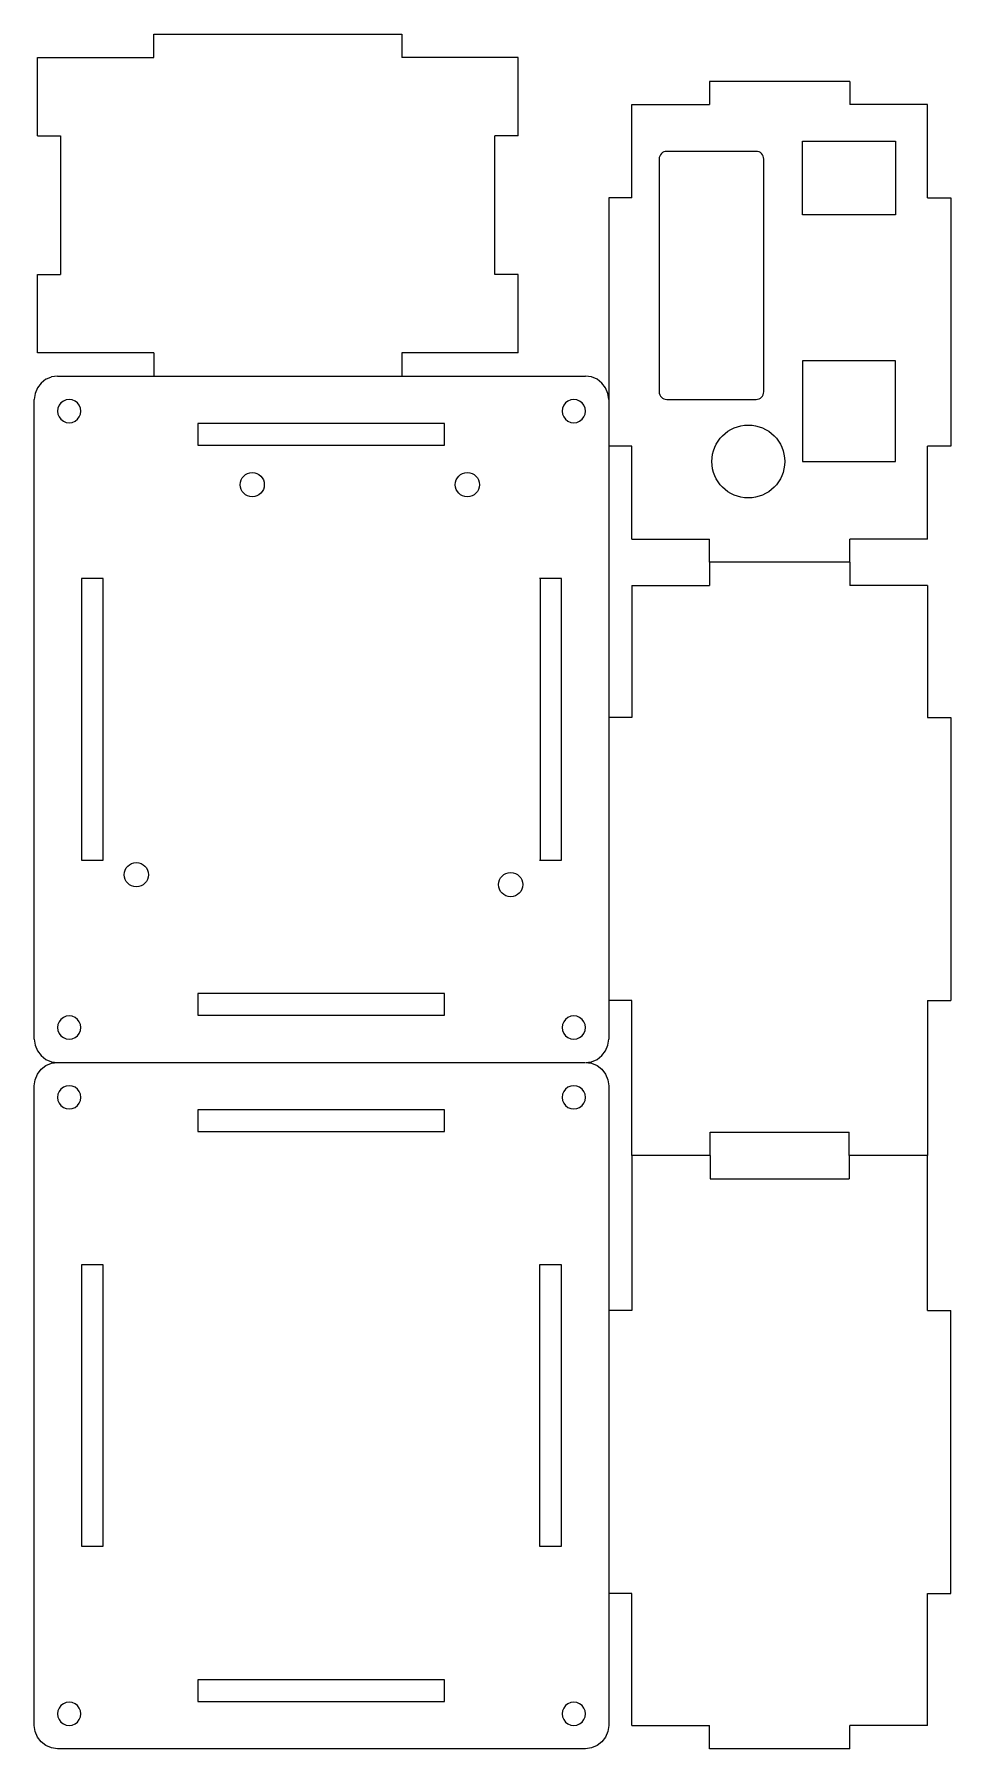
# Model space of a CAD drawing. Header units: millimetres. Extents: x 0 to 118, y 0 to 221.
import ezdxf

# ---------------------------------------------------------------- set-up
doc = ezdxf.new("R2010")
doc.units = ezdxf.units.MM
doc.layers.add('Interior', color=1, linetype='CONTINUOUS', lineweight=0)
doc.layers.add('Perimeter', color=3, linetype='CONTINUOUS')

msp = doc.modelspace()

# ---------------------------------------------------------------- linework, layer by layer
at = {"layer": 'Interior'}
for p, q in [((93.06, 206), (81.56, 206)), ((99.06, 207.3), (111.06, 207.3)), ((99.06, 197.8), (99.06, 207.3)), ((111.06, 207.3), (111.06, 197.8)), ((80.56, 205), (80.56, 175)), ((94.06, 175), (94.06, 205)), ((111.06, 197.8), (99.06, 197.8)), ((111.06, 179), (99.06, 179)), ((99.06, 179), (99.06, 166)), ((111.06, 166), (111.06, 179)), ((3.05, 172.89), (3, 172.5)), ((3, 172.5), (3.05, 172.11)), ((3.2, 173.25), (3.05, 172.89)), ((3.44, 173.56), (3.2, 173.25)), ((3.75, 173.8), (3.44, 173.56)), ((4.11, 173.95), (3.75, 173.8)), ((4.5, 174), (4.11, 173.95)), ((4.89, 173.95), (4.5, 174)), ((5.25, 173.8), (4.89, 173.95)), ((5.56, 173.56), (5.25, 173.8)), ((5.8, 173.25), (5.56, 173.56)), ((5.95, 172.89), (5.8, 173.25)), ((6, 172.5), (5.95, 172.89)), ((5.95, 172.11), (6, 172.5)), ((68.11, 172.89), (68.06, 172.5)), ((68.06, 172.5), (68.11, 172.11)), ((68.26, 173.25), (68.11, 172.89)), ((68.5, 173.56), (68.26, 173.25)), ((68.81, 173.8), (68.5, 173.56)), ((69.18, 173.95), (68.81, 173.8)), ((69.56, 174), (69.18, 173.95)), ((69.95, 173.95), (69.56, 174)), ((70.31, 173.8), (69.95, 173.95)), ((70.62, 173.56), (70.31, 173.8)), ((70.86, 173.25), (70.62, 173.56)), ((71.01, 172.89), (70.86, 173.25)), ((71.06, 172.5), (71.01, 172.89)), ((71.01, 172.11), (71.06, 172.5)), ((81.56, 174), (93.06, 174)), ((3.05, 172.11), (3.2, 171.75)), ((3.2, 171.75), (3.44, 171.44)), ((3.44, 171.44), (3.75, 171.2)), ((3.75, 171.2), (4.11, 171.05)), ((4.11, 171.05), (4.5, 171)), ((4.5, 171), (4.89, 171.05)), ((4.89, 171.05), (5.25, 171.2)), ((5.25, 171.2), (5.56, 171.44)), ((5.56, 171.44), (5.8, 171.75)), ((5.8, 171.75), (5.95, 172.11)), ((52.9, 170.9), (21.1, 170.9)), ((21.1, 170.9), (21.1, 168.1)), ((52.9, 168.1), (52.9, 170.9)), ((68.11, 172.11), (68.26, 171.75)), ((68.26, 171.75), (68.5, 171.44)), ((68.5, 171.44), (68.81, 171.2)), ((68.81, 171.2), (69.18, 171.05)), ((69.18, 171.05), (69.56, 171)), ((69.56, 171), (69.95, 171.05)), ((69.95, 171.05), (70.31, 171.2)), ((70.31, 171.2), (70.62, 171.44)), ((70.62, 171.44), (70.86, 171.75)), ((70.86, 171.75), (71.01, 172.11)), ((21.1, 168.1), (52.9, 168.1)), ((99.06, 166), (111.06, 166)), ((8.9, 150.9), (6.1, 150.9)), ((6.1, 150.9), (6.1, 114.6)), ((8.9, 114.6), (8.9, 150.9)), ((67.96, 150.9), (65.16, 150.9)), ((65.24, 150.9), (65.24, 114.6)), ((67.96, 114.6), (67.96, 150.9)), ((6.1, 114.6), (8.9, 114.6)), ((65.16, 114.6), (67.96, 114.6)), ((52.9, 97.4), (21.1, 97.4)), ((21.1, 97.4), (21.1, 94.6)), ((52.9, 94.6), (52.9, 97.4)), ((3.05, 93.39), (3, 93)), ((3, 93), (3.05, 92.61)), ((3.2, 93.75), (3.05, 93.39)), ((3.44, 94.06), (3.2, 93.75)), ((3.75, 94.3), (3.44, 94.06)), ((4.11, 94.45), (3.75, 94.3)), ((4.5, 94.5), (4.11, 94.45)), ((4.89, 94.45), (4.5, 94.5)), ((5.25, 94.3), (4.89, 94.45)), ((5.56, 94.06), (5.25, 94.3)), ((5.8, 93.75), (5.56, 94.06)), ((5.95, 93.39), (5.8, 93.75)), ((6, 93), (5.95, 93.39)), ((5.95, 92.61), (6, 93)), ((21.1, 94.6), (52.9, 94.6)), ((68.11, 93.39), (68.06, 93)), ((68.06, 93), (68.11, 92.61)), ((68.26, 93.75), (68.11, 93.39)), ((68.5, 94.06), (68.26, 93.75)), ((68.81, 94.3), (68.5, 94.06)), ((69.18, 94.45), (68.81, 94.3)), ((69.56, 94.5), (69.18, 94.45)), ((69.95, 94.45), (69.56, 94.5)), ((70.31, 94.3), (69.95, 94.45)), ((70.62, 94.06), (70.31, 94.3)), ((70.86, 93.75), (70.62, 94.06)), ((71.01, 93.39), (70.86, 93.75)), ((71.06, 93), (71.01, 93.39)), ((71.01, 92.61), (71.06, 93)), ((3.05, 92.61), (3.2, 92.25)), ((3.2, 92.25), (3.44, 91.94)), ((3.44, 91.94), (3.75, 91.7)), ((3.75, 91.7), (4.11, 91.55)), ((4.11, 91.55), (4.5, 91.5)), ((4.5, 91.5), (4.89, 91.55)), ((4.89, 91.55), (5.25, 91.7)), ((5.25, 91.7), (5.56, 91.94)), ((5.56, 91.94), (5.8, 92.25)), ((5.8, 92.25), (5.95, 92.61)), ((68.11, 92.61), (68.26, 92.25)), ((68.26, 92.25), (68.5, 91.94)), ((68.5, 91.94), (68.81, 91.7)), ((68.81, 91.7), (69.18, 91.55)), ((69.18, 91.55), (69.56, 91.5)), ((69.56, 91.5), (69.95, 91.55)), ((69.95, 91.55), (70.31, 91.7)), ((70.31, 91.7), (70.62, 91.94)), ((70.62, 91.94), (70.86, 92.25)), ((70.86, 92.25), (71.01, 92.61)), ((3.05, 84.39), (3, 84)), ((3.2, 84.75), (3.05, 84.39)), ((3.44, 85.06), (3.2, 84.75)), ((3.75, 85.3), (3.44, 85.06)), ((4.11, 85.45), (3.75, 85.3)), ((4.5, 85.5), (4.11, 85.45)), ((4.89, 85.45), (4.5, 85.5)), ((5.25, 85.3), (4.89, 85.45)), ((5.56, 85.06), (5.25, 85.3)), ((5.8, 84.75), (5.56, 85.06)), ((5.95, 84.39), (5.8, 84.75)), ((6, 84), (5.95, 84.39)), ((68.11, 84.39), (68.06, 84)), ((68.26, 84.75), (68.11, 84.39)), ((68.5, 85.06), (68.26, 84.75)), ((68.81, 85.3), (68.5, 85.06)), ((69.18, 85.45), (68.81, 85.3)), ((69.56, 85.5), (69.18, 85.45)), ((69.95, 85.45), (69.56, 85.5)), ((70.31, 85.3), (69.95, 85.45)), ((70.62, 85.06), (70.31, 85.3)), ((70.86, 84.75), (70.62, 85.06)), ((71.01, 84.39), (70.86, 84.75)), ((71.06, 84), (71.01, 84.39)), ((3, 84), (3.05, 83.61)), ((3.05, 83.61), (3.2, 83.25)), ((3.2, 83.25), (3.44, 82.94)), ((3.44, 82.94), (3.75, 82.7)), ((3.75, 82.7), (4.11, 82.55)), ((4.11, 82.55), (4.5, 82.5)), ((4.5, 82.5), (4.89, 82.55)), ((4.89, 82.55), (5.25, 82.7)), ((5.25, 82.7), (5.56, 82.94)), ((5.56, 82.94), (5.8, 83.25)), ((5.8, 83.25), (5.95, 83.61)), ((5.95, 83.61), (6, 84)), ((21.1, 82.4), (21.1, 79.6)), ((52.9, 82.4), (21.1, 82.4)), ((52.9, 79.6), (52.9, 82.4)), ((68.06, 84), (68.11, 83.61)), ((68.11, 83.61), (68.26, 83.25)), ((68.26, 83.25), (68.5, 82.94)), ((68.5, 82.94), (68.81, 82.7)), ((68.81, 82.7), (69.18, 82.55)), ((69.18, 82.55), (69.56, 82.5)), ((69.56, 82.5), (69.95, 82.55)), ((69.95, 82.55), (70.31, 82.7)), ((70.31, 82.7), (70.62, 82.94)), ((70.62, 82.94), (70.86, 83.25)), ((70.86, 83.25), (71.01, 83.61)), ((71.01, 83.61), (71.06, 84)), ((21.1, 79.6), (52.9, 79.6)), ((8.9, 62.4), (6.1, 62.4)), ((6.1, 62.4), (6.1, 26.1)), ((8.9, 26.1), (8.9, 62.4)), ((67.96, 62.4), (65.16, 62.4)), ((65.16, 62.4), (65.16, 26.1)), ((67.96, 26.1), (67.96, 62.4)), ((6.1, 26.1), (8.9, 26.1)), ((65.16, 26.1), (67.96, 26.1)), ((52.9, 8.9), (21.1, 8.9)), ((21.1, 8.9), (21.1, 6.1)), ((52.9, 6.1), (52.9, 8.9)), ((3.05, 4.89), (3, 4.5)), ((3, 4.5), (3.05, 4.11)), ((3.2, 5.25), (3.05, 4.89)), ((3.44, 5.56), (3.2, 5.25)), ((3.75, 5.8), (3.44, 5.56)), ((4.11, 5.95), (3.75, 5.8)), ((4.5, 6), (4.11, 5.95)), ((4.89, 5.95), (4.5, 6)), ((5.25, 5.8), (4.89, 5.95)), ((5.56, 5.56), (5.25, 5.8)), ((5.8, 5.25), (5.56, 5.56)), ((5.95, 4.89), (5.8, 5.25)), ((6, 4.5), (5.95, 4.89)), ((5.95, 4.11), (6, 4.5)), ((21.1, 6.1), (52.9, 6.1)), ((68.11, 4.89), (68.06, 4.5)), ((68.06, 4.5), (68.11, 4.11)), ((68.26, 5.25), (68.11, 4.89)), ((68.5, 5.56), (68.26, 5.25)), ((68.81, 5.8), (68.5, 5.56)), ((69.18, 5.95), (68.81, 5.8)), ((69.56, 6), (69.18, 5.95)), ((69.95, 5.95), (69.56, 6)), ((70.31, 5.8), (69.95, 5.95)), ((70.62, 5.56), (70.31, 5.8)), ((70.86, 5.25), (70.62, 5.56)), ((71.01, 4.89), (70.86, 5.25)), ((71.06, 4.5), (71.01, 4.89)), ((71.01, 4.11), (71.06, 4.5)), ((3.05, 4.11), (3.2, 3.75)), ((3.2, 3.75), (3.44, 3.44)), ((3.44, 3.44), (3.75, 3.2)), ((3.75, 3.2), (4.11, 3.05)), ((4.11, 3.05), (4.5, 3)), ((4.5, 3), (4.89, 3.05)), ((4.89, 3.05), (5.25, 3.2)), ((5.25, 3.2), (5.56, 3.44)), ((5.56, 3.44), (5.8, 3.75)), ((5.8, 3.75), (5.95, 4.11)), ((68.11, 4.11), (68.26, 3.75)), ((68.26, 3.75), (68.5, 3.44)), ((68.5, 3.44), (68.81, 3.2)), ((68.81, 3.2), (69.18, 3.05)), ((69.18, 3.05), (69.56, 3)), ((69.56, 3), (69.95, 3.05)), ((69.95, 3.05), (70.31, 3.2)), ((70.31, 3.2), (70.62, 3.44)), ((70.62, 3.44), (70.86, 3.75)), ((70.86, 3.75), (71.01, 4.11))]:
    msp.add_line(p, q, dxfattribs=at)
for centre, radius in [((92.06, 166), 4.7), ((28.1, 163.01), 1.56), ((55.84, 163.01), 1.56), ((13.16, 112.71), 1.56), ((61.42, 111.44), 1.56)]:
    msp.add_circle(centre, radius, dxfattribs=at)
for centre, start, end in [((81.56, 205), 90, 180), ((93.06, 205), 0, 90), ((81.56, 175), 180, 270), ((93.06, 175), 270, 0)]:
    msp.add_arc(centre, 1, start, end, dxfattribs=at)
at = {"layer": 'Perimeter'}
for p, q in [((15.4, 218.1), (15.4, 221.1)), ((15.4, 221.1), (47.4, 221.1)), ((47.4, 221.1), (47.4, 218.1)), ((0.4, 208), (0.4, 218.1)), ((0.4, 218.1), (15.4, 218.1)), ((62.4, 218.1), (47.4, 218.1)), ((62.4, 208), (62.4, 218.1)), ((105.16, 215), (87.06, 215)), ((87.06, 215), (87.06, 212.06)), ((105.16, 215), (105.16, 212.06)), ((77.06, 200), (77.06, 212.06)), ((77.06, 212.06), (87.06, 212.06)), ((115.16, 212.06), (105.16, 212.06)), ((115.16, 200), (115.16, 212.06)), ((0.4, 208), (3.4, 208)), ((3.4, 208), (3.4, 190.1)), ((59.4, 190.1), (59.4, 208)), ((62.4, 208), (59.4, 208)), ((77.06, 200), (74.06, 200)), ((74.06, 200), (74.06, 174)), ((115.16, 200), (118.16, 200)), ((118.16, 200), (118.16, 168)), ((0.4, 180), (0.4, 190.1)), ((0.4, 190.1), (3.4, 190.1)), ((62.4, 190.1), (59.4, 190.1)), ((62.4, 180), (62.4, 190.1)), ((15.4, 180), (0.4, 180)), ((15.4, 180), (15.4, 177)), ((62.4, 180), (47.4, 180)), ((47.4, 180), (47.4, 177)), ((1.5, 176.6), (2.22, 176.9)), ((3, 177), (2.22, 176.9)), ((3, 177), (71.06, 177)), ((71.84, 176.9), (71.06, 177)), ((72.56, 176.6), (71.84, 176.9)), ((0.1, 174.78), (0, 174)), ((0.4, 175.5), (0.1, 174.78)), ((0.88, 176.12), (0.4, 175.5)), ((1.5, 176.6), (0.88, 176.12)), ((73.19, 176.12), (72.56, 176.6)), ((73.66, 175.5), (73.19, 176.12)), ((73.96, 174.78), (73.66, 175.5)), ((74.06, 174), (73.96, 174.78)), ((0, 91.5), (0, 174)), ((74.06, 174), (74.06, 91.5)), ((77.06, 168), (74.06, 168)), ((77.06, 156), (77.06, 168)), ((115.16, 156), (115.16, 168)), ((118.16, 168), (115.16, 168)), ((77.06, 156), (87.06, 156)), ((87.06, 153), (87.06, 156)), ((105.16, 153), (105.16, 156)), ((110.16, 156), (105.16, 156)), ((115.16, 156), (110.16, 156)), ((87.06, 153), (87.06, 150)), ((105.16, 153), (87.06, 153)), ((105.16, 153), (105.16, 150)), ((77.06, 150), (77.06, 133)), ((77.06, 150), (87.06, 150)), ((115.16, 150), (105.16, 150)), ((115.16, 150), (115.16, 133)), ((77.06, 133), (74.06, 133)), ((115.16, 133), (118.16, 133)), ((118.16, 133), (118.16, 96.5)), ((77.06, 96.5), (74.06, 96.5)), ((77.06, 76.5), (77.06, 96.5)), ((115.16, 96.5), (118.16, 96.5)), ((115.16, 96.5), (115.16, 76.5)), ((0, 91.5), (0.1, 90.72)), ((0.1, 90.72), (0.4, 90)), ((73.66, 90), (73.96, 90.72)), ((73.96, 90.72), (74.06, 91.5)), ((0.4, 90), (0.88, 89.38)), ((0.88, 89.38), (1.5, 88.9)), ((1.5, 88.9), (2.22, 88.6)), ((2.22, 88.6), (3, 88.5)), ((2.22, 88.4), (3, 88.5)), ((2.93, 88.5), (70.99, 88.5)), ((71.06, 88.5), (71.84, 88.6)), ((71.06, 88.5), (71.84, 88.4)), ((71.84, 88.6), (72.56, 88.9)), ((72.56, 88.9), (73.19, 89.38)), ((73.19, 89.38), (73.66, 90)), ((0, 85.5), (0.1, 86.28)), ((0.1, 86.28), (0.4, 87)), ((0.4, 87), (0.88, 87.62)), ((0.88, 87.62), (1.5, 88.1)), ((1.5, 88.1), (2.22, 88.4)), ((71.84, 88.4), (72.56, 88.1)), ((72.56, 88.1), (73.19, 87.62)), ((73.19, 87.62), (73.66, 87)), ((73.66, 87), (73.96, 86.28)), ((73.96, 86.28), (74.06, 85.5)), ((0, 3), (0, 85.5)), ((74.06, 85.5), (74.06, 3)), ((74.06, 85.5), (74.06, 85.5)), ((74.06, 85.5), (74.06, 85.5)), ((74.06, 85.5), (74.06, 85.5)), ((87.16, 76.5), (87.16, 79.5)), ((87.16, 79.5), (105.06, 79.5)), ((105.06, 76.5), (105.06, 79.5)), ((87.16, 76.5), (77.06, 76.5)), ((77.06, 76.5), (77.06, 56.5)), ((87.16, 76.5), (87.16, 73.5)), ((115.16, 76.5), (105.06, 76.5)), ((105.06, 76.5), (105.06, 73.5)), ((115.16, 56.5), (115.16, 76.5)), ((87.16, 73.5), (105.06, 73.5)), ((77.06, 56.5), (74.06, 56.5)), ((115.16, 56.5), (118.16, 56.5)), ((118.16, 20), (118.16, 56.5)), ((77.06, 20), (74.06, 20)), ((77.06, 3), (77.06, 20)), ((115.16, 3), (115.16, 20)), ((115.16, 20), (118.16, 20)), ((0.1, 2.22), (0, 3)), ((0.4, 1.5), (0.1, 2.22)), ((73.96, 2.22), (73.66, 1.5)), ((74.06, 3), (73.96, 2.22)), ((77.06, 3), (87.06, 3)), ((87.06, 0), (87.06, 3)), ((115.16, 3), (105.16, 3)), ((105.16, 0), (105.16, 3)), ((0.88, 0.88), (0.4, 1.5)), ((1.5, 0.4), (0.88, 0.88)), ((2.22, 0.1), (1.5, 0.4)), ((3, 0), (2.22, 0.1)), ((71.06, 0), (3, 0)), ((71.84, 0.1), (71.06, 0)), ((72.56, 0.4), (71.84, 0.1)), ((73.19, 0.88), (72.56, 0.4)), ((73.66, 1.5), (73.19, 0.88)), ((105.16, 0), (87.06, 0))]:
    msp.add_line(p, q, dxfattribs=at)

doc.saveas('drawing.dxf')
